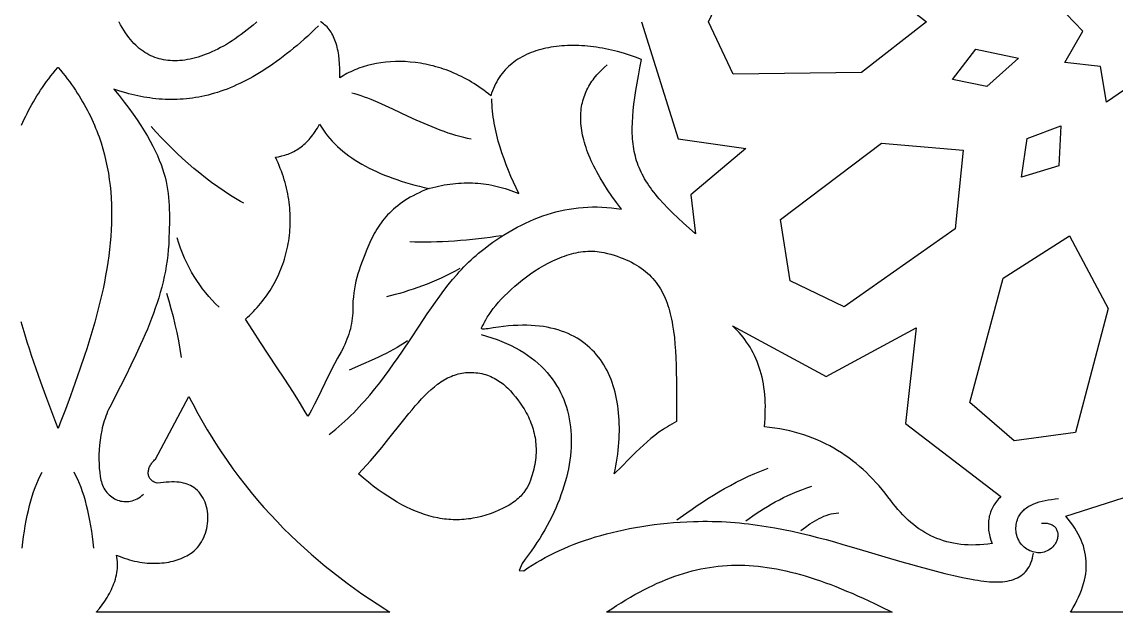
# Model space of a CAD drawing. Extents: x -332 to 348, y -263 to 352.
# Drawn here: x -196 to -144.7, y -203 to -175.3 of the extents above; entities that cross this region are included whole.
import ezdxf

# ---------------------------------------------------------------- set-up
doc = ezdxf.new("R2010")
doc.units = 0
doc.layers.add('LAYER_1', color=18, linetype='CONTINUOUS')
doc.layers.add('LAYER_2', color=174, linetype='CONTINUOUS')

msp = doc.modelspace()

# ---------------------------------------------------------------- linework, layer by layer
at = {"layer": 'LAYER_1'}
for points in [[(-142.554, -172.963), (-140.928, -172.545), (-141.226, -174.222), (-139.717, -174.964), (-141.006, -176.053), (-140.319, -177.607), (-141.995, -177.601), (-142.452, -179.24), (-143.732, -178.139), (-145.12, -179.097), (-145.404, -177.418), (-147.072, -177.245), (-146.228, -175.773), (-147.397, -174.552), (-145.819, -173.975), (-145.941, -172.276), (-144.368, -172.865), (-143.387, -171.484)], [(-156.604, -172.957), (-153.558, -175.334), (-156.604, -177.711), (-162.628, -177.785), (-163.775, -175.334), (-162.628, -172.884)], [(-149.249, -177.029), (-150.727, -178.363), (-152.337, -178.033), (-151.245, -176.607)], [(-181.925, -180.27), (-181.833, -180.408), (-181.737, -180.543), (-181.635, -180.674), (-181.528, -180.803), (-181.415, -180.928), (-181.298, -181.049), (-181.176, -181.168), (-181.049, -181.283), (-180.917, -181.396), (-180.78, -181.505), (-180.638, -181.611), (-180.492, -181.714), (-180.341, -181.815), (-180.185, -181.912), (-180.025, -182.006), (-179.86, -182.098), (-179.691, -182.186), (-179.517, -182.272), (-179.339, -182.355), (-179.157, -182.435), (-178.97, -182.513), (-178.779, -182.587), (-178.584, -182.66), (-178.385, -182.729), (-178.182, -182.796), (-177.975, -182.861), (-177.764, -182.922), (-177.549, -182.982), (-177.33, -183.039), (-177.108, -183.094), (-176.881, -183.146), (-177.042, -183.209), (-177.198, -183.275), (-177.347, -183.342), (-177.49, -183.412), (-177.628, -183.483), (-177.761, -183.557), (-177.888, -183.632), (-178.01, -183.709), (-178.127, -183.787), (-178.24, -183.868), (-178.347, -183.95), (-178.45, -184.033), (-178.549, -184.119), (-178.644, -184.206), (-178.734, -184.294), (-178.821, -184.384), (-178.903, -184.475), (-178.983, -184.568), (-179.058, -184.663), (-179.131, -184.758), (-179.2, -184.855), (-179.266, -184.953), (-179.33, -185.053), (-179.39, -185.154), (-179.448, -185.256), (-179.504, -185.359), (-179.609, -185.568), (-179.706, -185.782), (-179.797, -185.999), (-179.926, -186.324), (-180.049, -186.647), (-180.106, -186.81), (-180.161, -186.973), (-180.212, -187.14), (-180.26, -187.309), (-180.304, -187.482), (-180.343, -187.659), (-180.376, -187.841), (-180.405, -188.03), (-180.427, -188.225), (-180.444, -188.427), (-180.453, -188.637), (-180.455, -188.856), (-180.457, -188.977), (-180.464, -189.099), (-180.476, -189.222), (-180.492, -189.346), (-180.513, -189.47), (-180.539, -189.595), (-180.568, -189.72), (-180.602, -189.844), (-180.64, -189.968), (-180.682, -190.092), (-180.727, -190.214), (-180.776, -190.336), (-180.828, -190.456), (-180.884, -190.575), (-180.942, -190.692), (-181.004, -190.806), (-181.163, -191.098), (-181.308, -191.367), (-181.558, -191.849), (-181.766, -192.265), (-181.943, -192.628), (-182.099, -192.952), (-182.245, -193.249), (-182.394, -193.533), (-182.472, -193.674), (-182.554, -193.816), (-182.725, -193.528), (-182.901, -193.239), (-183.082, -192.95), (-183.266, -192.66), (-183.644, -192.079), (-184.027, -191.501), (-184.784, -190.362), (-185.145, -189.806), (-185.318, -189.533), (-185.486, -189.263), (-185.39, -189.177), (-185.296, -189.09), (-185.204, -189.001), (-185.114, -188.91), (-185.026, -188.818), (-184.941, -188.725), (-184.857, -188.629), (-184.776, -188.533), (-184.696, -188.434), (-184.619, -188.335), (-184.544, -188.234), (-184.472, -188.131), (-184.401, -188.027), (-184.333, -187.922), (-184.267, -187.816), (-184.203, -187.708), (-184.142, -187.599), (-184.082, -187.489), (-184.026, -187.378), (-183.971, -187.265), (-183.919, -187.152), (-183.869, -187.037), (-183.821, -186.921), (-183.776, -186.805), (-183.733, -186.687), (-183.692, -186.569), (-183.654, -186.449), (-183.619, -186.329), (-183.586, -186.208), (-183.555, -186.086), (-183.527, -185.963), (-183.501, -185.839), (-183.478, -185.715), (-183.457, -185.59), (-183.439, -185.465), (-183.423, -185.338), (-183.41, -185.212), (-183.4, -185.084), (-183.392, -184.956), (-183.386, -184.828), (-183.384, -184.699), (-183.384, -184.57), (-183.386, -184.44), (-183.391, -184.31), (-183.399, -184.179), (-183.41, -184.049), (-183.423, -183.918), (-183.439, -183.786), (-183.458, -183.655), (-183.48, -183.523), (-183.504, -183.391), (-183.531, -183.259), (-183.561, -183.127), (-183.594, -182.995), (-183.629, -182.863), (-183.668, -182.731), (-183.709, -182.599), (-183.753, -182.467), (-183.8, -182.335), (-183.85, -182.203), (-183.903, -182.071), (-183.959, -181.94), (-184.017, -181.809), (-184.079, -181.678), (-183.928, -181.653), (-183.779, -181.62), (-183.633, -181.58), (-183.56, -181.556), (-183.489, -181.53), (-183.418, -181.502), (-183.348, -181.472), (-183.279, -181.439), (-183.21, -181.404), (-183.142, -181.366), (-183.075, -181.326), (-183.008, -181.284), (-182.943, -181.238), (-182.878, -181.191), (-182.814, -181.14), (-182.751, -181.087), (-182.688, -181.031), (-182.627, -180.972), (-182.566, -180.911), (-182.506, -180.846), (-182.448, -180.779), (-182.39, -180.709), (-182.333, -180.635), (-182.277, -180.559), (-182.221, -180.479), (-182.167, -180.396), (-182.114, -180.31), (-182.062, -180.221), (-182.011, -180.128)], [(-147.352, -182.076), (-149.1, -182.614), (-148.849, -180.805), (-147.263, -180.21)], [(-151.836, -181.343), (-152.223, -185.033), (-157.422, -188.694), (-159.954, -187.478), (-160.409, -184.599), (-155.663, -181.017)], [(-145.041, -188.762), (-146.574, -194.578), (-149.448, -194.964), (-151.523, -193.174), (-149.972, -187.349), (-146.859, -185.367)], [(-169.218, -186.08), (-169.111, -186.084), (-169.004, -186.093), (-168.897, -186.106), (-168.792, -186.124), (-168.687, -186.145), (-168.521, -186.186), (-168.361, -186.229), (-168.206, -186.274), (-168.057, -186.322), (-167.913, -186.373), (-167.773, -186.427), (-167.639, -186.483), (-167.51, -186.542), (-167.385, -186.604), (-167.265, -186.668), (-167.15, -186.735), (-167.04, -186.805), (-166.934, -186.878), (-166.832, -186.953), (-166.734, -187.03), (-166.641, -187.111), (-166.552, -187.194), (-166.467, -187.279), (-166.385, -187.368), (-166.308, -187.459), (-166.234, -187.552), (-166.164, -187.649), (-166.097, -187.748), (-166.034, -187.849), (-165.974, -187.954), (-165.918, -188.061), (-165.864, -188.17), (-165.814, -188.282), (-165.767, -188.397), (-165.722, -188.515), (-165.681, -188.635), (-165.642, -188.758), (-165.605, -188.883), (-165.572, -189.011), (-165.54, -189.142), (-165.511, -189.275), (-165.484, -189.411), (-165.46, -189.55), (-165.417, -189.835), (-165.381, -190.131), (-165.353, -190.437), (-165.33, -190.753), (-165.313, -191.08), (-165.3, -191.418), (-165.291, -191.765), (-165.285, -192.124), (-165.282, -192.493), (-165.278, -194.071), (-165.388, -194.128), (-165.497, -194.186), (-165.603, -194.246), (-165.707, -194.308), (-165.809, -194.371), (-165.909, -194.437), (-166.105, -194.572), (-166.294, -194.714), (-166.478, -194.861), (-166.657, -195.014), (-166.832, -195.17), (-167.004, -195.331), (-167.174, -195.495), (-167.511, -195.831), (-167.849, -196.175), (-168.194, -196.521), (-168.156, -196.336), (-168.121, -196.15), (-168.09, -195.966), (-168.061, -195.782), (-168.036, -195.598), (-168.015, -195.416), (-167.996, -195.234), (-167.982, -195.053), (-167.97, -194.874), (-167.963, -194.696), (-167.958, -194.519), (-167.958, -194.343), (-167.961, -194.169), (-167.967, -193.997), (-167.978, -193.826), (-167.992, -193.658), (-168.01, -193.491), (-168.032, -193.326), (-168.058, -193.163), (-168.087, -193.003), (-168.121, -192.845), (-168.158, -192.689), (-168.2, -192.536), (-168.246, -192.386), (-168.295, -192.238), (-168.349, -192.093), (-168.408, -191.951), (-168.47, -191.812), (-168.537, -191.676), (-168.608, -191.544), (-168.683, -191.415), (-168.763, -191.289), (-168.847, -191.167), (-168.935, -191.048), (-169.028, -190.933), (-169.126, -190.822), (-169.228, -190.715), (-169.335, -190.612), (-169.447, -190.513), (-169.563, -190.418), (-169.684, -190.328), (-169.81, -190.242), (-169.941, -190.161), (-170.076, -190.084), (-170.216, -190.012), (-170.362, -189.945), (-170.512, -189.883), (-170.667, -189.825), (-170.828, -189.773), (-170.993, -189.727), (-171.164, -189.685), (-171.34, -189.649), (-171.521, -189.619), (-171.707, -189.594), (-171.898, -189.575), (-172.095, -189.561), (-172.297, -189.554), (-172.505, -189.553), (-172.718, -189.558), (-172.937, -189.569), (-173.161, -189.586), (-173.391, -189.61), (-173.626, -189.641), (-173.867, -189.678), (-174.111, -189.716), (-174.202, -189.728), (-174.276, -189.736), (-174.332, -189.738), (-174.373, -189.735), (-174.4, -189.727), (-174.409, -189.721), (-174.415, -189.714), (-174.419, -189.705), (-174.42, -189.696), (-174.415, -189.672), (-174.402, -189.642), (-174.383, -189.607), (-174.333, -189.519), (-174.305, -189.467), (-174.276, -189.408), (-174.22, -189.294), (-174.15, -189.172), (-174.068, -189.044), (-173.974, -188.909), (-173.869, -188.77), (-173.753, -188.626), (-173.627, -188.479), (-173.491, -188.33), (-173.346, -188.179), (-173.192, -188.027), (-173.03, -187.875), (-172.86, -187.724), (-172.684, -187.574), (-172.5, -187.427), (-172.311, -187.283), (-172.116, -187.143), (-171.917, -187.008), (-171.712, -186.879), (-171.504, -186.757), (-171.293, -186.642), (-171.079, -186.535), (-170.971, -186.485), (-170.862, -186.438), (-170.753, -186.393), (-170.644, -186.35), (-170.534, -186.31), (-170.424, -186.273), (-170.314, -186.239), (-170.204, -186.208), (-170.094, -186.18), (-169.983, -186.155), (-169.873, -186.133), (-169.763, -186.115), (-169.654, -186.101), (-169.544, -186.09), (-169.435, -186.083), (-169.326, -186.079)], [(-158.267, -191.954), (-154.047, -189.67), (-154.544, -194.156), (-150.076, -197.582), (-150.131, -197.638), (-150.183, -197.695), (-150.233, -197.752), (-150.28, -197.811), (-150.324, -197.87), (-150.365, -197.93), (-150.404, -197.991), (-150.44, -198.053), (-150.473, -198.116), (-150.504, -198.179), (-150.532, -198.244), (-150.557, -198.309), (-150.579, -198.375), (-150.599, -198.441), (-150.616, -198.509), (-150.63, -198.577), (-150.642, -198.647), (-150.651, -198.717), (-150.657, -198.787), (-150.66, -198.859), (-150.661, -198.932), (-150.659, -199.005), (-150.654, -199.079), (-150.647, -199.154), (-150.637, -199.23), (-150.624, -199.307), (-150.608, -199.384), (-150.59, -199.462), (-150.545, -199.622), (-150.49, -199.784), (-150.686, -199.81), (-150.878, -199.831), (-151.067, -199.845), (-151.252, -199.853), (-151.434, -199.855), (-151.612, -199.85), (-151.787, -199.84), (-151.958, -199.824), (-152.127, -199.802), (-152.292, -199.774), (-152.454, -199.74), (-152.613, -199.7), (-152.768, -199.655), (-152.921, -199.604), (-153.071, -199.547), (-153.218, -199.485), (-153.363, -199.417), (-153.504, -199.344), (-153.643, -199.265), (-153.78, -199.181), (-153.914, -199.092), (-154.045, -198.997), (-154.174, -198.898), (-154.3, -198.793), (-154.425, -198.683), (-154.547, -198.567), (-154.666, -198.447), (-154.784, -198.322), (-154.9, -198.192), (-155.013, -198.057), (-155.125, -197.917), (-155.235, -197.773), (-155.368, -197.596), (-155.504, -197.423), (-155.643, -197.253), (-155.785, -197.087), (-155.929, -196.925), (-156.076, -196.767), (-156.227, -196.612), (-156.38, -196.462), (-156.537, -196.316), (-156.696, -196.174), (-156.859, -196.037), (-157.026, -195.904), (-157.196, -195.776), (-157.369, -195.652), (-157.546, -195.533), (-157.726, -195.418), (-157.91, -195.309), (-158.098, -195.204), (-158.29, -195.105), (-158.485, -195.011), (-158.685, -194.922), (-158.889, -194.839), (-159.096, -194.761), (-159.308, -194.688), (-159.524, -194.621), (-159.745, -194.56), (-159.97, -194.505), (-160.199, -194.456), (-160.433, -194.412), (-160.671, -194.375), (-160.914, -194.344), (-161.162, -194.319), (-161.144, -194.117), (-161.13, -193.919), (-161.12, -193.725), (-161.116, -193.535), (-161.115, -193.348), (-161.12, -193.165), (-161.128, -192.986), (-161.142, -192.811), (-161.159, -192.639), (-161.181, -192.47), (-161.207, -192.305), (-161.237, -192.144), (-161.271, -191.986), (-161.31, -191.831), (-161.352, -191.68), (-161.399, -191.532), (-161.449, -191.388), (-161.504, -191.247), (-161.562, -191.108), (-161.624, -190.974), (-161.69, -190.842), (-161.76, -190.713), (-161.833, -190.588), (-161.91, -190.465), (-161.991, -190.345), (-162.075, -190.229), (-162.162, -190.115), (-162.253, -190.004), (-162.348, -189.896), (-162.446, -189.791), (-162.547, -189.689), (-162.651, -189.589)], [(-174.883, -191.767), (-174.783, -191.771), (-174.686, -191.779), (-174.59, -191.79), (-174.497, -191.805), (-174.406, -191.823), (-174.318, -191.845), (-174.231, -191.869), (-174.146, -191.896), (-174.063, -191.927), (-173.981, -191.96), (-173.902, -191.996), (-173.824, -192.035), (-173.748, -192.077), (-173.674, -192.121), (-173.601, -192.168), (-173.529, -192.217), (-173.459, -192.269), (-173.391, -192.323), (-173.324, -192.38), (-173.258, -192.438), (-173.193, -192.499), (-173.067, -192.626), (-172.946, -192.761), (-172.828, -192.904), (-172.713, -193.052), (-172.602, -193.207), (-172.481, -193.388), (-172.425, -193.479), (-172.371, -193.571), (-172.319, -193.664), (-172.27, -193.757), (-172.224, -193.851), (-172.18, -193.945), (-172.139, -194.04), (-172.101, -194.135), (-172.065, -194.231), (-172.033, -194.328), (-172.003, -194.425), (-171.975, -194.523), (-171.951, -194.622), (-171.93, -194.721), (-171.911, -194.821), (-171.895, -194.921), (-171.883, -195.023), (-171.873, -195.125), (-171.866, -195.227), (-171.862, -195.331), (-171.862, -195.435), (-171.864, -195.539), (-171.869, -195.645), (-171.878, -195.751), (-171.89, -195.858), (-171.904, -195.966), (-171.923, -196.074), (-171.944, -196.183), (-171.968, -196.293), (-171.996, -196.404), (-172.053, -196.607), (-172.087, -196.713), (-172.126, -196.822), (-172.171, -196.934), (-172.224, -197.046), (-172.286, -197.16), (-172.356, -197.275), (-172.438, -197.389), (-172.483, -197.445), (-172.531, -197.502), (-172.582, -197.558), (-172.637, -197.614), (-172.695, -197.669), (-172.757, -197.724), (-172.823, -197.778), (-172.892, -197.831), (-172.966, -197.884), (-173.044, -197.935), (-173.126, -197.986), (-173.212, -198.036), (-173.304, -198.085), (-173.399, -198.132), (-173.606, -198.227), (-173.812, -198.312), (-174.017, -198.389), (-174.222, -198.456), (-174.426, -198.515), (-174.63, -198.564), (-174.834, -198.604), (-174.935, -198.62), (-175.037, -198.634), (-175.139, -198.646), (-175.24, -198.656), (-175.342, -198.663), (-175.444, -198.668), (-175.546, -198.67), (-175.648, -198.67), (-175.75, -198.668), (-175.852, -198.664), (-175.954, -198.657), (-176.057, -198.648), (-176.159, -198.636), (-176.262, -198.623), (-176.365, -198.606), (-176.468, -198.588), (-176.674, -198.543), (-176.882, -198.49), (-177.091, -198.426), (-177.301, -198.353), (-177.512, -198.271), (-177.725, -198.179), (-177.939, -198.077), (-178.154, -197.965), (-178.372, -197.844), (-178.592, -197.713), (-178.813, -197.573), (-179.037, -197.422), (-179.262, -197.262), (-179.491, -197.092), (-179.721, -196.912), (-179.955, -196.721), (-180.191, -196.521), (-179.996, -196.317), (-179.806, -196.111), (-179.622, -195.903), (-179.442, -195.695), (-179.266, -195.487), (-179.095, -195.278), (-178.762, -194.866), (-178.131, -194.068), (-177.827, -193.692), (-177.677, -193.511), (-177.527, -193.336), (-177.378, -193.168), (-177.23, -193.006), (-177.081, -192.852), (-176.932, -192.706), (-176.781, -192.568), (-176.63, -192.439), (-176.477, -192.32), (-176.4, -192.264), (-176.323, -192.211), (-176.245, -192.16), (-176.166, -192.112), (-176.087, -192.067), (-176.007, -192.025), (-175.927, -191.985), (-175.845, -191.949), (-175.763, -191.916), (-175.681, -191.886), (-175.597, -191.859), (-175.513, -191.835), (-175.427, -191.815), (-175.341, -191.798), (-175.253, -191.784), (-175.165, -191.775), (-175.075, -191.768), (-174.985, -191.766)], [(-188.014, -193.126), (-187.894, -193.354), (-187.772, -193.58), (-187.649, -193.803), (-187.525, -194.023), (-187.399, -194.241), (-187.272, -194.456), (-187.143, -194.669), (-187.013, -194.879), (-186.882, -195.087), (-186.75, -195.292), (-186.616, -195.495), (-186.481, -195.695), (-186.345, -195.893), (-186.069, -196.281), (-185.788, -196.661), (-185.502, -197.031), (-185.212, -197.392), (-184.917, -197.745), (-184.618, -198.089), (-184.314, -198.425), (-184.006, -198.753), (-183.694, -199.073), (-183.378, -199.386), (-183.059, -199.691), (-182.735, -199.989), (-182.408, -200.279), (-182.077, -200.563), (-181.743, -200.841), (-181.405, -201.112), (-181.064, -201.377), (-180.721, -201.636), (-180.374, -201.889), (-180.024, -202.137), (-179.671, -202.379), (-179.316, -202.616), (-178.958, -202.848), (-178.718, -203), (-192.468, -203), (-192.463, -202.994), (-192.331, -202.832), (-192.204, -202.665), (-192.083, -202.492), (-191.969, -202.314), (-191.915, -202.223), (-191.864, -202.132), (-191.815, -202.038), (-191.769, -201.944), (-191.726, -201.849), (-191.685, -201.753), (-191.648, -201.656), (-191.614, -201.558), (-191.584, -201.459), (-191.557, -201.359), (-191.534, -201.258), (-191.515, -201.157), (-191.501, -201.055), (-191.49, -200.952), (-191.484, -200.848), (-191.483, -200.744), (-191.487, -200.64), (-191.495, -200.535), (-191.509, -200.429), (-191.528, -200.323), (-191.408, -200.375), (-191.287, -200.423), (-191.166, -200.467), (-191.045, -200.508), (-190.924, -200.545), (-190.803, -200.577), (-190.682, -200.607), (-190.562, -200.632), (-190.443, -200.654), (-190.324, -200.673), (-190.205, -200.688), (-190.088, -200.699), (-189.971, -200.707), (-189.856, -200.712), (-189.741, -200.713), (-189.628, -200.711), (-189.516, -200.705), (-189.406, -200.697), (-189.297, -200.685), (-189.189, -200.67), (-189.084, -200.652), (-188.98, -200.631), (-188.878, -200.607), (-188.778, -200.58), (-188.681, -200.55), (-188.586, -200.517), (-188.493, -200.481), (-188.402, -200.442), (-188.314, -200.401), (-188.229, -200.357), (-188.147, -200.31), (-188.067, -200.26), (-187.978, -200.198), (-187.894, -200.129), (-187.814, -200.054), (-187.739, -199.974), (-187.67, -199.889), (-187.605, -199.799), (-187.545, -199.705), (-187.491, -199.607), (-187.441, -199.506), (-187.397, -199.402), (-187.359, -199.295), (-187.326, -199.186), (-187.298, -199.076), (-187.276, -198.964), (-187.259, -198.85), (-187.249, -198.737), (-187.244, -198.623), (-187.245, -198.509), (-187.252, -198.396), (-187.264, -198.283), (-187.283, -198.173), (-187.308, -198.064), (-187.34, -197.957), (-187.377, -197.852), (-187.421, -197.751), (-187.471, -197.653), (-187.528, -197.559), (-187.591, -197.469), (-187.661, -197.383), (-187.738, -197.303), (-187.821, -197.227), (-187.911, -197.158), (-187.981, -197.112), (-188.054, -197.071), (-188.133, -197.034), (-188.216, -197.002), (-188.304, -196.974), (-188.396, -196.95), (-188.494, -196.931), (-188.597, -196.916), (-188.705, -196.906), (-188.819, -196.9), (-188.938, -196.899), (-189.063, -196.902), (-189.194, -196.909), (-189.331, -196.921), (-189.474, -196.938), (-189.624, -196.959), (-189.675, -196.943), (-189.723, -196.925), (-189.767, -196.905), (-189.808, -196.882), (-189.846, -196.857), (-189.88, -196.83), (-189.91, -196.802), (-189.938, -196.771), (-189.962, -196.739), (-189.983, -196.705), (-190, -196.67), (-190.015, -196.634), (-190.026, -196.597), (-190.034, -196.558), (-190.039, -196.519), (-190.042, -196.479), (-190.041, -196.438), (-190.037, -196.397), (-190.031, -196.355), (-190.021, -196.313), (-190.009, -196.271), (-189.995, -196.228), (-189.977, -196.186), (-189.957, -196.144), (-189.934, -196.103), (-189.909, -196.062), (-189.881, -196.021), (-189.85, -195.981), (-189.818, -195.942), (-189.782, -195.904), (-189.745, -195.867), (-189.705, -195.831), (-188.133, -192.895)], [(-162.292, -200.8), (-162.083, -200.805), (-161.874, -200.815), (-161.664, -200.83), (-161.452, -200.849), (-161.239, -200.874), (-161.024, -200.903), (-160.808, -200.937), (-160.59, -200.975), (-160.37, -201.019), (-160.149, -201.067), (-159.925, -201.12), (-159.699, -201.178), (-159.472, -201.24), (-159.241, -201.307), (-159.009, -201.379), (-158.774, -201.455), (-158.536, -201.536), (-158.296, -201.622), (-158.053, -201.712), (-157.807, -201.807), (-157.558, -201.907), (-157.306, -202.011), (-157.051, -202.119), (-156.792, -202.232), (-156.53, -202.35), (-156.265, -202.472), (-155.995, -202.599), (-155.723, -202.73), (-155.176, -203), (-168.559, -203), (-168.539, -202.987), (-168.316, -202.839), (-168.095, -202.696), (-167.876, -202.559), (-167.659, -202.427), (-167.443, -202.301), (-167.229, -202.179), (-167.016, -202.063), (-166.805, -201.952), (-166.595, -201.846), (-166.386, -201.745), (-166.178, -201.65), (-165.971, -201.56), (-165.765, -201.475), (-165.559, -201.395), (-165.355, -201.32), (-165.15, -201.25), (-164.947, -201.185), (-164.743, -201.126), (-164.54, -201.071), (-164.337, -201.021), (-164.134, -200.977), (-163.931, -200.938), (-163.728, -200.903), (-163.524, -200.874), (-163.32, -200.849), (-163.116, -200.829), (-162.911, -200.815), (-162.705, -200.805), (-162.499, -200.8)]]:
    msp.add_lwpolyline(points, close=True, dxfattribs=at)
for points in [[(-184.953, -175.334), (-184.981, -175.36), (-185.122, -175.481), (-185.262, -175.599), (-185.402, -175.712), (-185.543, -175.821), (-185.683, -175.926), (-185.822, -176.026), (-185.962, -176.123), (-186.101, -176.215), (-186.239, -176.303), (-186.377, -176.387), (-186.514, -176.466), (-186.651, -176.541), (-186.787, -176.612), (-186.922, -176.678), (-187.056, -176.74), (-187.188, -176.798), (-187.32, -176.851), (-187.451, -176.9), (-187.58, -176.945), (-187.708, -176.985), (-187.834, -177.021), (-187.959, -177.053), (-188.083, -177.081), (-188.205, -177.104), (-188.325, -177.123), (-188.443, -177.137), (-188.56, -177.148), (-188.675, -177.154), (-188.788, -177.157), (-188.9, -177.155), (-189.009, -177.149), (-189.117, -177.139), (-189.223, -177.126), (-189.327, -177.108), (-189.429, -177.086), (-189.53, -177.06), (-189.629, -177.031), (-189.727, -176.997), (-189.823, -176.96), (-189.918, -176.918), (-190.011, -176.872), (-190.104, -176.822), (-190.194, -176.767), (-190.284, -176.708), (-190.373, -176.644), (-190.46, -176.576), (-190.546, -176.503), (-190.631, -176.425), (-190.715, -176.341), (-190.797, -176.253), (-190.879, -176.159), (-190.959, -176.059), (-191.037, -175.954), (-191.114, -175.843), (-191.19, -175.727), (-191.264, -175.604), (-191.336, -175.475), (-191.406, -175.341), (-191.409, -175.334)], [(-166.922, -175.334), (-165.201, -180.81), (-162.037, -181.27), (-164.602, -183.447), (-164.389, -185.266), (-164.682, -185.011), (-164.959, -184.764), (-165.217, -184.525), (-165.459, -184.293), (-165.684, -184.067), (-165.894, -183.846), (-166.087, -183.63), (-166.178, -183.523), (-166.265, -183.417), (-166.348, -183.312), (-166.428, -183.207), (-166.504, -183.103), (-166.576, -182.998), (-166.645, -182.895), (-166.71, -182.791), (-166.772, -182.687), (-166.83, -182.583), (-166.885, -182.479), (-166.937, -182.375), (-166.985, -182.27), (-167.03, -182.165), (-167.072, -182.059), (-167.111, -181.952), (-167.147, -181.844), (-167.179, -181.735), (-167.209, -181.626), (-167.236, -181.515), (-167.26, -181.403), (-167.281, -181.289), (-167.299, -181.174), (-167.315, -181.057), (-167.328, -180.939), (-167.338, -180.818), (-167.346, -180.696), (-167.351, -180.572), (-167.353, -180.445), (-167.354, -180.316), (-167.347, -180.052), (-167.331, -179.776), (-167.306, -179.49), (-167.272, -179.191), (-167.231, -178.879), (-167.182, -178.554), (-167.125, -178.213), (-167.062, -177.857), (-166.992, -177.485), (-166.916, -177.095), (-167.194, -176.989), (-167.475, -176.892), (-167.757, -176.804), (-168.04, -176.725), (-168.323, -176.656), (-168.464, -176.624), (-168.605, -176.596), (-168.746, -176.569), (-168.887, -176.545), (-169.027, -176.523), (-169.167, -176.504), (-169.306, -176.487), (-169.445, -176.473), (-169.583, -176.461), (-169.72, -176.452), (-169.857, -176.445), (-169.993, -176.441), (-170.127, -176.44), (-170.261, -176.441), (-170.394, -176.444), (-170.525, -176.45), (-170.655, -176.459), (-170.784, -176.471), (-170.912, -176.485), (-171.038, -176.502), (-171.163, -176.521), (-171.286, -176.543), (-171.408, -176.568), (-171.528, -176.596), (-171.646, -176.627), (-171.762, -176.66), (-171.876, -176.696), (-171.988, -176.735), (-172.099, -176.777), (-172.207, -176.822), (-172.313, -176.87), (-172.416, -176.92), (-172.517, -176.973), (-172.616, -177.03), (-172.713, -177.089), (-172.807, -177.152), (-172.898, -177.217), (-172.986, -177.285), (-173.072, -177.356), (-173.155, -177.431), (-173.235, -177.508), (-173.312, -177.589), (-173.386, -177.672), (-173.457, -177.759), (-173.525, -177.849), (-173.59, -177.942), (-173.651, -178.038), (-173.709, -178.138), (-173.763, -178.24), (-173.814, -178.346), (-173.861, -178.455), (-173.905, -178.567), (-173.944, -178.683), (-173.98, -178.802), (-174.091, -178.711), (-174.203, -178.624), (-174.315, -178.539), (-174.428, -178.457), (-174.542, -178.377), (-174.657, -178.301), (-174.773, -178.227), (-174.889, -178.156), (-175.006, -178.087), (-175.123, -178.021), (-175.241, -177.958), (-175.359, -177.898), (-175.478, -177.84), (-175.597, -177.784), (-175.717, -177.732), (-175.837, -177.682), (-175.957, -177.634), (-176.077, -177.589), (-176.198, -177.546), (-176.318, -177.506), (-176.439, -177.469), (-176.559, -177.434), (-176.68, -177.401), (-176.801, -177.371), (-176.921, -177.343), (-177.042, -177.318), (-177.162, -177.295), (-177.282, -177.274), (-177.521, -177.24), (-177.758, -177.215), (-177.994, -177.199), (-178.227, -177.192), (-178.458, -177.194), (-178.686, -177.205), (-178.911, -177.224), (-179.132, -177.251), (-179.349, -177.287), (-179.562, -177.331), (-179.77, -177.383), (-179.973, -177.443), (-180.171, -177.511), (-180.267, -177.548), (-180.362, -177.586), (-180.456, -177.627), (-180.548, -177.669), (-180.639, -177.713), (-180.727, -177.759), (-180.815, -177.807), (-180.9, -177.857), (-180.983, -177.908), (-181.065, -177.961), (-181.06, -177.738), (-181.062, -177.52), (-181.071, -177.308), (-181.088, -177.102), (-181.112, -176.902), (-181.144, -176.71), (-181.163, -176.617), (-181.184, -176.526), (-181.207, -176.438), (-181.232, -176.351), (-181.26, -176.267), (-181.29, -176.186), (-181.321, -176.106), (-181.356, -176.03), (-181.392, -175.956), (-181.431, -175.884), (-181.472, -175.816), (-181.516, -175.75), (-181.562, -175.688), (-181.611, -175.628), (-181.662, -175.572), (-181.716, -175.519), (-181.772, -175.469), (-181.831, -175.422), (-181.892, -175.379), (-181.957, -175.339), (-181.974, -175.339), (-181.965, -175.334)], [(-195.975, -180.173), (-195.915, -180.035), (-195.852, -179.897), (-195.787, -179.76), (-195.72, -179.623), (-195.65, -179.486), (-195.577, -179.349), (-195.502, -179.213), (-195.424, -179.077), (-195.344, -178.942), (-195.26, -178.807), (-195.175, -178.672), (-195.086, -178.537), (-194.995, -178.403), (-194.901, -178.269), (-194.804, -178.135), (-194.704, -178.002), (-194.601, -177.869), (-194.495, -177.737), (-194.387, -177.604), (-194.275, -177.473), (-194.269, -177.465), (-194.266, -177.468), (-194.154, -177.6), (-194.045, -177.733), (-193.94, -177.865), (-193.837, -177.998), (-193.737, -178.131), (-193.64, -178.265), (-193.546, -178.399), (-193.455, -178.533), (-193.366, -178.668), (-193.28, -178.803), (-193.197, -178.938), (-193.117, -179.074), (-193.039, -179.209), (-192.964, -179.346), (-192.891, -179.482), (-192.821, -179.619), (-192.754, -179.756), (-192.689, -179.894), (-192.626, -180.032), (-192.566, -180.17), (-192.508, -180.309), (-192.453, -180.448), (-192.4, -180.587), (-192.349, -180.727), (-192.301, -180.867), (-192.255, -181.004), (-192.169, -181.289), (-192.092, -181.572), (-192.023, -181.857), (-191.963, -182.143), (-191.911, -182.431), (-191.867, -182.72), (-191.83, -183.011), (-191.802, -183.303), (-191.78, -183.597), (-191.766, -183.892), (-191.759, -184.189), (-191.759, -184.487), (-191.766, -184.786), (-191.779, -185.087), (-191.798, -185.389), (-191.824, -185.692), (-191.856, -185.997), (-191.893, -186.302), (-191.937, -186.609), (-191.985, -186.916), (-192.039, -187.225), (-192.098, -187.534), (-192.162, -187.845), (-192.231, -188.156), (-192.304, -188.467), (-192.382, -188.78), (-192.463, -189.092), (-192.549, -189.406), (-192.638, -189.72), (-192.731, -190.034), (-192.827, -190.348), (-192.927, -190.663), (-193.029, -190.977), (-193.241, -191.608), (-193.463, -192.239), (-193.692, -192.868), (-193.927, -193.497), (-194.167, -194.125), (-194.268, -194.388), (-194.374, -194.114), (-194.613, -193.487), (-194.848, -192.858), (-195.078, -192.229), (-195.299, -191.599), (-195.512, -190.968), (-195.614, -190.655), (-195.713, -190.34), (-195.809, -190.026), (-195.902, -189.712), (-195.992, -189.399)], [(-140.275, -203), (-146.815, -203), (-146.787, -202.955), (-146.686, -202.786), (-146.593, -202.62), (-146.508, -202.455), (-146.431, -202.293), (-146.361, -202.133), (-146.298, -201.974), (-146.243, -201.817), (-146.196, -201.662), (-146.156, -201.509), (-146.124, -201.356), (-146.099, -201.206), (-146.081, -201.057), (-146.071, -200.909), (-146.069, -200.762), (-146.074, -200.616), (-146.086, -200.471), (-146.106, -200.328), (-146.133, -200.185), (-146.167, -200.043), (-146.209, -199.901), (-146.259, -199.76), (-146.315, -199.62), (-146.379, -199.481), (-146.45, -199.341), (-146.529, -199.202), (-146.615, -199.063), (-146.708, -198.925), (-146.808, -198.786), (-146.916, -198.648), (-147.031, -198.509), (-143.955, -197.513)]]:
    msp.add_lwpolyline(points, dxfattribs=at)
at = {"layer": 'LAYER_2'}
for points in [[(-182.061, -175.517), (-182.23, -175.682), (-182.399, -175.841), (-182.566, -175.997), (-182.733, -176.147), (-182.899, -176.294), (-183.064, -176.436), (-183.228, -176.574), (-183.391, -176.707), (-183.553, -176.837), (-183.715, -176.962), (-183.875, -177.083), (-184.035, -177.199), (-184.194, -177.312), (-184.352, -177.421), (-184.51, -177.525), (-184.667, -177.626), (-184.823, -177.723), (-184.978, -177.815), (-185.133, -177.904), (-185.287, -177.989), (-185.441, -178.071), (-185.593, -178.148), (-185.745, -178.222), (-185.897, -178.292), (-186.048, -178.359), (-186.198, -178.421), (-186.348, -178.481), (-186.498, -178.536), (-186.646, -178.588), (-186.795, -178.637), (-186.942, -178.682), (-187.09, -178.724), (-187.237, -178.763), (-187.383, -178.798), (-187.529, -178.83), (-187.675, -178.858), (-187.82, -178.884), (-187.965, -178.906), (-188.109, -178.925), (-188.253, -178.941), (-188.397, -178.953), (-188.54, -178.963), (-188.684, -178.97), (-188.827, -178.974), (-188.969, -178.975), (-189.112, -178.973), (-189.254, -178.968), (-189.396, -178.96), (-189.537, -178.949), (-189.679, -178.936), (-189.82, -178.92), (-189.962, -178.901), (-190.103, -178.88), (-190.244, -178.856), (-190.385, -178.83), (-190.526, -178.801), (-190.666, -178.769), (-190.807, -178.735), (-190.948, -178.699), (-191.088, -178.66), (-191.37, -178.575), (-191.651, -178.481), (-191.402, -178.791), (-191.169, -179.091), (-190.951, -179.38), (-190.749, -179.659), (-190.561, -179.929), (-190.388, -180.19), (-190.228, -180.443), (-190.081, -180.688), (-189.946, -180.925), (-189.823, -181.156), (-189.712, -181.38), (-189.612, -181.599), (-189.522, -181.812), (-189.441, -182.02), (-189.37, -182.224), (-189.308, -182.424), (-189.254, -182.62), (-189.208, -182.814), (-189.169, -183.005), (-189.136, -183.194), (-189.11, -183.382), (-189.089, -183.569), (-189.073, -183.756), (-189.062, -183.943), (-189.055, -184.13), (-189.051, -184.318), (-189.052, -184.701), (-189.06, -185.093), (-189.071, -185.5), (-189.082, -185.757), (-189.1, -186.013), (-189.125, -186.268), (-189.157, -186.521), (-189.195, -186.773), (-189.24, -187.024), (-189.291, -187.274), (-189.348, -187.523), (-189.41, -187.771), (-189.477, -188.018), (-189.55, -188.264), (-189.628, -188.51), (-189.71, -188.755), (-189.797, -188.999), (-189.888, -189.243), (-189.983, -189.487), (-190.081, -189.73), (-190.183, -189.973), (-190.289, -190.216), (-190.397, -190.459), (-190.622, -190.945), (-190.856, -191.432), (-191.098, -191.92), (-191.345, -192.41), (-191.849, -193.399), (-191.898, -193.5), (-191.945, -193.604), (-191.989, -193.709), (-192.03, -193.816), (-192.068, -193.924), (-192.104, -194.034), (-192.137, -194.145), (-192.168, -194.257), (-192.196, -194.37), (-192.222, -194.483), (-192.266, -194.712), (-192.301, -194.941), (-192.327, -195.17), (-192.344, -195.396), (-192.353, -195.62), (-192.355, -195.839), (-192.349, -196.051), (-192.336, -196.257), (-192.316, -196.453), (-192.29, -196.64), (-192.259, -196.815), (-192.239, -196.896), (-192.215, -196.975), (-192.187, -197.051), (-192.153, -197.124), (-192.116, -197.195), (-192.074, -197.263), (-192.029, -197.328), (-191.98, -197.39), (-191.928, -197.448), (-191.872, -197.503), (-191.813, -197.554), (-191.752, -197.601), (-191.688, -197.644), (-191.622, -197.683), (-191.554, -197.717), (-191.483, -197.747), (-191.411, -197.772), (-191.337, -197.792), (-191.263, -197.807), (-191.187, -197.817), (-191.11, -197.822), (-191.032, -197.821), (-190.954, -197.814), (-190.876, -197.802), (-190.797, -197.783), (-190.719, -197.759), (-190.641, -197.728), (-190.564, -197.69), (-190.487, -197.646), (-190.412, -197.594), (-190.337, -197.536), (-190.264, -197.471)], [(-181.558, -194.677), (-181.405, -194.555), (-181.255, -194.432), (-181.108, -194.307), (-180.963, -194.179), (-180.821, -194.051), (-180.682, -193.92), (-180.546, -193.788), (-180.412, -193.654), (-180.28, -193.519), (-180.15, -193.382), (-180.023, -193.245), (-179.898, -193.105), (-179.655, -192.824), (-179.419, -192.538), (-179.19, -192.25), (-178.967, -191.958), (-178.751, -191.664), (-178.539, -191.369), (-178.333, -191.072), (-178.13, -190.776), (-177.733, -190.184), (-177.345, -189.598), (-176.961, -189.024), (-176.768, -188.742), (-176.574, -188.465), (-176.378, -188.193), (-176.181, -187.927), (-175.98, -187.667), (-175.775, -187.415), (-175.567, -187.17), (-175.461, -187.05), (-175.353, -186.933), (-175.244, -186.818), (-175.134, -186.705), (-175.022, -186.595), (-174.909, -186.487), (-174.794, -186.381), (-174.677, -186.279), (-174.559, -186.178), (-174.438, -186.081), (-174.254, -185.938), (-174.07, -185.8), (-173.884, -185.666), (-173.696, -185.537), (-173.508, -185.411), (-173.318, -185.291), (-173.127, -185.175), (-172.935, -185.065), (-172.742, -184.959), (-172.547, -184.858), (-172.35, -184.762), (-172.153, -184.672), (-171.954, -184.586), (-171.753, -184.507), (-171.551, -184.433), (-171.347, -184.364), (-171.142, -184.301), (-170.936, -184.244), (-170.727, -184.193), (-170.518, -184.148), (-170.306, -184.109), (-170.093, -184.077), (-169.878, -184.05), (-169.661, -184.03), (-169.443, -184.017), (-169.223, -184.01), (-169.001, -184.01), (-168.777, -184.017), (-168.551, -184.031), (-168.324, -184.052), (-168.094, -184.08), (-167.863, -184.115), (-168.093, -183.805), (-168.308, -183.503), (-168.507, -183.209), (-168.69, -182.922), (-168.858, -182.641), (-168.937, -182.504), (-169.011, -182.368), (-169.082, -182.234), (-169.15, -182.102), (-169.213, -181.971), (-169.273, -181.842), (-169.329, -181.715), (-169.382, -181.589), (-169.432, -181.466), (-169.478, -181.343), (-169.52, -181.222), (-169.559, -181.103), (-169.595, -180.986), (-169.627, -180.87), (-169.656, -180.755), (-169.681, -180.642), (-169.704, -180.531), (-169.723, -180.421), (-169.739, -180.313), (-169.751, -180.206), (-169.761, -180.1), (-169.768, -179.996), (-169.771, -179.894), (-169.771, -179.792), (-169.769, -179.693), (-169.763, -179.594), (-169.755, -179.497), (-169.743, -179.402), (-169.729, -179.307), (-169.712, -179.214), (-169.692, -179.123), (-169.669, -179.032), (-169.643, -178.943), (-169.615, -178.855), (-169.584, -178.769), (-169.55, -178.683), (-169.514, -178.599), (-169.475, -178.516), (-169.434, -178.435), (-169.39, -178.354), (-169.343, -178.275), (-169.294, -178.197), (-169.243, -178.12), (-169.189, -178.044), (-169.133, -177.969), (-169.074, -177.895), (-169.014, -177.822), (-168.95, -177.751), (-168.817, -177.611), (-168.676, -177.475), (-168.525, -177.343)], [(-174.899, -180.827), (-175.077, -180.794), (-175.256, -180.755), (-175.438, -180.71), (-175.62, -180.659), (-175.804, -180.604), (-175.989, -180.543), (-176.175, -180.478), (-176.361, -180.409), (-176.548, -180.337), (-176.735, -180.261), (-177.108, -180.103), (-177.481, -179.937), (-177.85, -179.768), (-178.572, -179.43), (-178.921, -179.269), (-179.261, -179.118), (-179.59, -178.98), (-179.75, -178.917), (-179.906, -178.858), (-180.058, -178.805), (-180.207, -178.757), (-180.351, -178.714), (-180.492, -178.678)], [(-176.84, -183.134), (-176.704, -183.097), (-176.568, -183.063), (-176.433, -183.032), (-176.298, -183.004), (-176.164, -182.978), (-176.03, -182.956), (-175.897, -182.936), (-175.764, -182.919), (-175.632, -182.906), (-175.5, -182.895), (-175.368, -182.887), (-175.237, -182.882), (-175.106, -182.879), (-174.975, -182.88), (-174.845, -182.883), (-174.715, -182.89), (-174.586, -182.899), (-174.456, -182.911), (-174.327, -182.926), (-174.199, -182.944), (-174.07, -182.964), (-173.942, -182.988), (-173.814, -183.014), (-173.686, -183.043), (-173.558, -183.075), (-173.431, -183.11), (-173.304, -183.147), (-173.176, -183.188), (-173.049, -183.231), (-172.922, -183.277), (-172.795, -183.326), (-172.669, -183.377), (-172.796, -183.111), (-172.919, -182.843), (-173.038, -182.574), (-173.153, -182.302), (-173.262, -182.03), (-173.365, -181.755), (-173.461, -181.48), (-173.551, -181.203), (-173.632, -180.924), (-173.705, -180.644), (-173.769, -180.363), (-173.797, -180.222), (-173.823, -180.08), (-173.847, -179.939), (-173.868, -179.797), (-173.886, -179.654), (-173.901, -179.512), (-173.914, -179.369), (-173.923, -179.226), (-173.93, -179.082), (-173.933, -178.938)], [(-185.566, -183.839), (-185.724, -183.748), (-185.88, -183.656), (-186.188, -183.466), (-186.489, -183.27), (-186.783, -183.068), (-187.071, -182.86), (-187.354, -182.645), (-187.631, -182.426), (-187.902, -182.201), (-188.168, -181.971), (-188.43, -181.736), (-188.686, -181.497), (-188.939, -181.253), (-189.187, -181.005), (-189.431, -180.753), (-189.672, -180.498), (-189.909, -180.239)], [(-186.718, -188.703), (-186.884, -188.543), (-187.045, -188.377), (-187.2, -188.206), (-187.349, -188.029), (-187.493, -187.846), (-187.63, -187.657), (-187.762, -187.463), (-187.889, -187.263), (-188.009, -187.058), (-188.124, -186.847), (-188.233, -186.63), (-188.336, -186.407), (-188.434, -186.179), (-188.525, -185.945), (-188.611, -185.705), (-188.691, -185.46)], [(-173.481, -185.357), (-173.743, -185.396), (-174.011, -185.433), (-174.284, -185.468), (-174.561, -185.501), (-174.841, -185.532), (-175.123, -185.559), (-175.405, -185.584), (-175.687, -185.606), (-175.967, -185.624), (-176.244, -185.639), (-176.517, -185.65), (-176.785, -185.657), (-177.047, -185.659), (-177.302, -185.658), (-177.548, -185.652), (-177.785, -185.641)], [(-175.436, -186.895), (-175.656, -187.016), (-175.876, -187.132), (-176.097, -187.241), (-176.317, -187.345), (-176.537, -187.443), (-176.756, -187.536), (-176.974, -187.624), (-177.192, -187.707), (-177.408, -187.786), (-177.623, -187.86), (-177.835, -187.93), (-178.046, -187.996), (-178.255, -188.058), (-178.462, -188.117), (-178.866, -188.226)], [(-189.185, -188.055), (-189.077, -188.41), (-188.975, -188.772), (-188.88, -189.14), (-188.79, -189.514), (-188.707, -189.894), (-188.63, -190.28), (-188.559, -190.672), (-188.494, -191.071)], [(-177.884, -190.287), (-178.042, -190.392), (-178.204, -190.493), (-178.37, -190.592), (-178.54, -190.687), (-178.713, -190.78), (-178.888, -190.871), (-179.064, -190.959), (-179.242, -191.044), (-179.598, -191.209), (-179.95, -191.366), (-180.626, -191.662)], [(-174.435, -189.992), (-174.179, -190.064), (-173.932, -190.143), (-173.693, -190.226), (-173.463, -190.316), (-173.241, -190.41), (-173.028, -190.51), (-172.824, -190.614), (-172.627, -190.724), (-172.439, -190.838), (-172.26, -190.957), (-172.088, -191.08), (-171.924, -191.208), (-171.769, -191.34), (-171.621, -191.476), (-171.481, -191.616), (-171.349, -191.761), (-171.225, -191.909), (-171.108, -192.06), (-170.998, -192.215), (-170.897, -192.374), (-170.802, -192.536), (-170.715, -192.701), (-170.635, -192.869), (-170.562, -193.04), (-170.497, -193.214), (-170.438, -193.391), (-170.386, -193.57), (-170.341, -193.752), (-170.303, -193.936), (-170.272, -194.122), (-170.247, -194.31), (-170.229, -194.5), (-170.217, -194.692), (-170.212, -194.886), (-170.213, -195.082), (-170.221, -195.279), (-170.234, -195.477), (-170.254, -195.677), (-170.28, -195.877), (-170.311, -196.079), (-170.349, -196.282), (-170.392, -196.485), (-170.441, -196.689), (-170.496, -196.893), (-170.557, -197.098), (-170.623, -197.303), (-170.694, -197.509), (-170.771, -197.714), (-170.853, -197.919), (-170.941, -198.124), (-171.033, -198.329), (-171.131, -198.533), (-171.233, -198.737), (-171.341, -198.94), (-171.453, -199.142), (-171.57, -199.344), (-171.692, -199.544), (-171.819, -199.743), (-171.95, -199.941), (-172.086, -200.137), (-172.226, -200.332), (-172.37, -200.525), (-172.518, -200.716), (-172.651, -201.049), (-172.441, -201.059), (-172.248, -200.929), (-172.05, -200.803), (-171.848, -200.68), (-171.641, -200.56), (-171.43, -200.444), (-171.215, -200.331), (-170.995, -200.222), (-170.771, -200.116), (-170.543, -200.014), (-170.31, -199.915), (-170.074, -199.821), (-169.833, -199.729), (-169.587, -199.642), (-169.338, -199.558), (-169.084, -199.479), (-168.826, -199.403), (-168.564, -199.331), (-168.298, -199.263), (-168.028, -199.199), (-167.754, -199.138), (-167.476, -199.082), (-167.194, -199.03), (-166.908, -198.982), (-166.618, -198.939), (-166.324, -198.899), (-166.026, -198.864), (-165.724, -198.833), (-165.418, -198.806), (-165.109, -198.784), (-164.796, -198.765), (-164.478, -198.752), (-164.257, -198.745), (-164.038, -198.742), (-163.819, -198.742), (-163.602, -198.745), (-163.386, -198.75), (-163.171, -198.759), (-162.957, -198.77), (-162.745, -198.783), (-162.533, -198.8), (-162.322, -198.819), (-162.113, -198.84), (-161.904, -198.863), (-161.697, -198.889), (-161.49, -198.917), (-161.079, -198.98), (-160.671, -199.05), (-160.265, -199.127), (-159.862, -199.212), (-159.462, -199.302), (-159.063, -199.398), (-158.666, -199.498), (-158.27, -199.603), (-157.875, -199.712), (-157.481, -199.823), (-157.087, -199.937), (-156.299, -200.171), (-155.51, -200.406), (-154.716, -200.64), (-154.317, -200.755), (-153.916, -200.867), (-153.513, -200.976), (-153.107, -201.082), (-152.698, -201.184), (-152.286, -201.28), (-151.871, -201.372), (-151.452, -201.457), (-151.303, -201.485), (-151.158, -201.51), (-151.016, -201.531), (-150.876, -201.55), (-150.74, -201.564), (-150.608, -201.576), (-150.478, -201.583), (-150.352, -201.587), (-150.229, -201.587), (-150.11, -201.583), (-149.995, -201.574), (-149.883, -201.562), (-149.775, -201.545), (-149.671, -201.523), (-149.571, -201.497), (-149.475, -201.467), (-149.383, -201.431), (-149.295, -201.391), (-149.212, -201.345), (-149.132, -201.294), (-149.058, -201.238), (-148.987, -201.176), (-148.922, -201.109), (-148.861, -201.036), (-148.804, -200.958), (-148.753, -200.873), (-148.706, -200.783), (-148.665, -200.686), (-148.628, -200.583), (-148.597, -200.474), (-148.57, -200.358), (-148.549, -200.235)], [(-195.947, -200), (-195.916, -199.729), (-195.883, -199.463), (-195.846, -199.204), (-195.805, -198.951), (-195.761, -198.704), (-195.713, -198.464), (-195.662, -198.23), (-195.607, -198.003), (-195.548, -197.783), (-195.485, -197.569), (-195.417, -197.363), (-195.346, -197.164), (-195.27, -196.972), (-195.19, -196.788), (-195.106, -196.611), (-195.017, -196.442)], [(-192.59, -200), (-192.62, -199.729), (-192.654, -199.463), (-192.691, -199.204), (-192.731, -198.951), (-192.775, -198.704), (-192.823, -198.464), (-192.874, -198.23), (-192.93, -198.003), (-192.989, -197.783), (-193.052, -197.569), (-193.119, -197.363), (-193.191, -197.164), (-193.266, -196.972), (-193.346, -196.788), (-193.431, -196.611), (-193.52, -196.442)], [(-165.27, -198.68), (-164.792, -198.339), (-164.55, -198.171), (-164.306, -198.005), (-164.058, -197.841), (-163.806, -197.679), (-163.55, -197.519), (-163.29, -197.363), (-163.024, -197.21), (-162.753, -197.06), (-162.475, -196.914), (-162.191, -196.773), (-161.9, -196.635), (-161.601, -196.503), (-161.294, -196.376), (-160.979, -196.254)], [(-162.029, -198.724), (-161.868, -198.608), (-161.705, -198.493), (-161.538, -198.379), (-161.368, -198.267), (-161.195, -198.156), (-161.017, -198.048), (-160.836, -197.941), (-160.649, -197.836), (-160.457, -197.734), (-160.259, -197.634), (-160.056, -197.537), (-159.846, -197.443), (-159.63, -197.352), (-159.407, -197.263), (-159.176, -197.178), (-158.938, -197.097)], [(-148.168, -198.837), (-148.099, -198.831), (-148.033, -198.829), (-147.971, -198.831), (-147.912, -198.836), (-147.857, -198.845), (-147.805, -198.858), (-147.756, -198.873), (-147.711, -198.892), (-147.668, -198.913), (-147.629, -198.938), (-147.594, -198.964), (-147.561, -198.993), (-147.532, -199.024), (-147.505, -199.057), (-147.482, -199.092), (-147.462, -199.129), (-147.445, -199.167), (-147.431, -199.207), (-147.42, -199.247), (-147.412, -199.289), (-147.407, -199.332), (-147.405, -199.375), (-147.405, -199.419), (-147.409, -199.463), (-147.415, -199.507), (-147.424, -199.551), (-147.436, -199.596), (-147.451, -199.639), (-147.468, -199.683), (-147.488, -199.726), (-147.511, -199.767), (-147.537, -199.808), (-147.59, -199.881), (-147.646, -199.946), (-147.707, -200.004), (-147.77, -200.055), (-147.837, -200.098), (-147.905, -200.135), (-147.976, -200.165), (-148.049, -200.188), (-148.123, -200.205), (-148.198, -200.215), (-148.274, -200.219), (-148.35, -200.217), (-148.426, -200.209), (-148.501, -200.195), (-148.576, -200.176), (-148.649, -200.151), (-148.721, -200.121), (-148.791, -200.085), (-148.859, -200.045), (-148.924, -199.999), (-148.987, -199.949), (-149.045, -199.894), (-149.1, -199.835), (-149.151, -199.771), (-149.198, -199.703), (-149.24, -199.631), (-149.276, -199.555), (-149.307, -199.476), (-149.332, -199.392), (-149.351, -199.306), (-149.363, -199.215), (-149.368, -199.122), (-149.367, -199.046), (-149.362, -198.969), (-149.353, -198.893), (-149.34, -198.818), (-149.322, -198.745), (-149.3, -198.672), (-149.273, -198.602), (-149.242, -198.533), (-149.215, -198.482), (-149.186, -198.434), (-149.154, -198.387), (-149.12, -198.342), (-149.083, -198.298), (-149.044, -198.256), (-149.003, -198.217), (-148.96, -198.178), (-148.914, -198.142), (-148.866, -198.107), (-148.816, -198.073), (-148.764, -198.041), (-148.654, -197.982), (-148.537, -197.929), (-148.412, -197.881), (-148.281, -197.838), (-148.143, -197.801), (-147.999, -197.768), (-147.85, -197.74), (-147.695, -197.716), (-147.536, -197.697), (-147.371, -197.681)], [(-159.448, -199.168), (-159.237, -199.015), (-159.025, -198.868), (-158.918, -198.799), (-158.811, -198.733), (-158.702, -198.67), (-158.593, -198.612), (-158.483, -198.558), (-158.372, -198.51), (-158.26, -198.467), (-158.146, -198.43), (-158.031, -198.4), (-157.915, -198.377), (-157.797, -198.362), (-157.678, -198.354)]]:
    msp.add_lwpolyline(points, dxfattribs=at)

doc.saveas('drawing.dxf')
